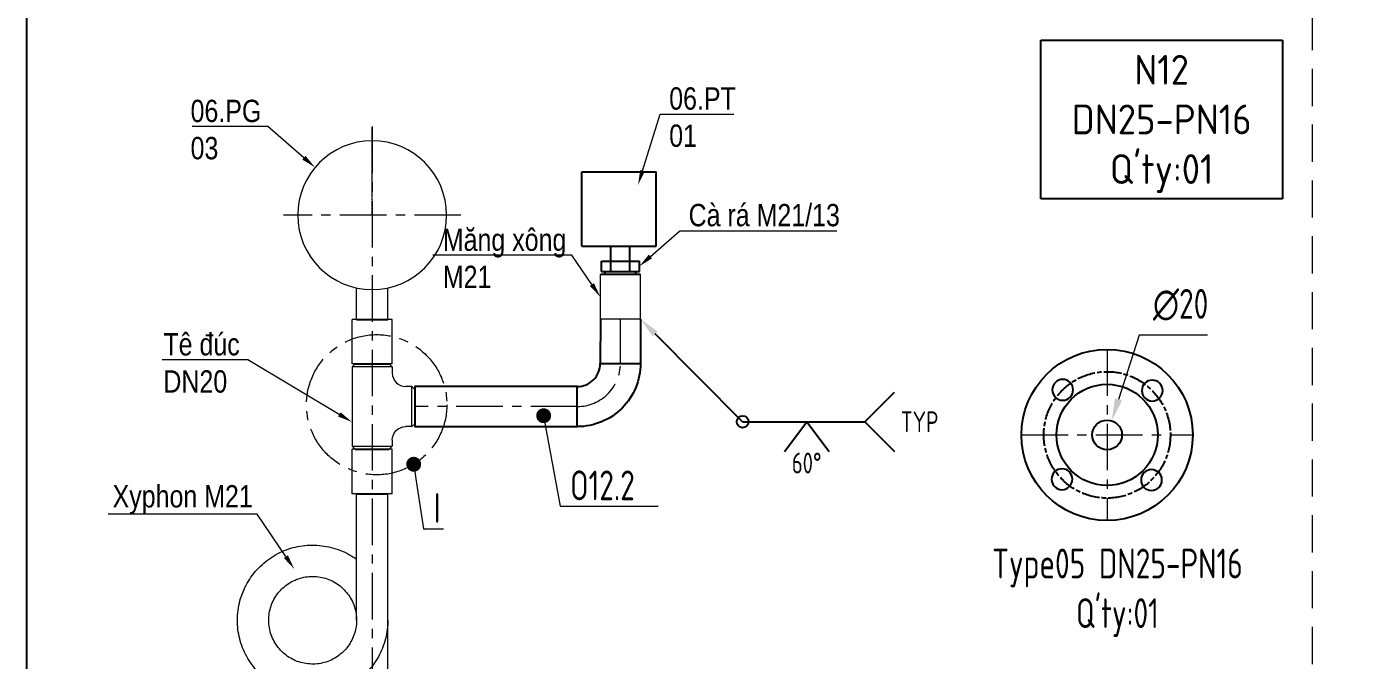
# Model space of a CAD drawing. Header units: millimetres. Extents: x -46397 to 283259, y -8690 to 23983.
# Drawn here: x 182186 to 183077, y -1272 to -845 of the extents above; entities that cross this region are included whole.
import ezdxf
from ezdxf import colors
from ezdxf.entities.mleader import LeaderData, LeaderLine
from ezdxf.math import Vec2, Vec3

# ---------------------------------------------------------------- set-up
doc = ezdxf.new("R2010")
doc.units = ezdxf.units.MM
for name, pattern in [('AM_ISO08W050', [18, 12, -1.5, 3, -1.5]), ('CENTER', [2, 1.25, -0.25, 0.25, -0.25]), ('HIDDEN', [0.375, 0.25, -0.125])]:
    doc.linetypes.add(name, pattern=pattern)
doc.layers.get('Defpoints').update_dxf_attribs({"lineweight": 0})
for name, color, linetype, lineweight in [('AM_5', 3, 'Continuous', 25), ('AM_7', 4, 'AM_ISO08W050', 25), ('CHUAN DUONG TAM', 1, 'CENTER', 0), ('Dtext', 255, 'Continuous', 20), ('mDƯỜNG CƠ BẢN', 255, 'Continuous', 25), ('mDƯỜNG KHUẤT', 251, 'HIDDEN', 5), ('mDƯỜNG TÂM', 8, 'CENTER', 0), ('PV-1A1AF1D7', 7, 'Continuous', 0), ('ĐƯỜNG ĐẬM', 255, 'Continuous', 25)]:
    doc.layers.add(name, color=color, linetype=linetype, lineweight=lineweight)
doc.layers.add('DIM', color=8, linetype='Continuous')
doc.styles.add('Arial', font='arial.ttf')
doc.styles.add('Chu va so', font='arial.ttf')
doc.styles.add('GHI CHÚ 1', font='isocp_IV25.ttf', dxfattribs={"width": 0.8})
doc.styles.add('GHI CHÚ 2', font='arial.ttf', dxfattribs={"width": 0.8, "height": 1})
doc.styles.get("Standard").update_dxf_attribs({"font": 'isocp.shx', "width": 0.8})
doc.styles.add('TCVN', font='arial.ttf')
doc.dimstyles.new('1-30SCALE', dxfattribs={"dimtxt": 75, "dimasz": 75, "dimexe": 37.5, "dimexo": 30, "dimgap": 30, "dimtad": 1, "dimtoh": 1, "dimdec": 0, "dimdsep": 46, "dimtxsty": 'GHI CHÚ 1', "dimcen": 0.09, "dimclrd": 256, "dimclre": 256, "dimclrt": 2, "dimadec": 0, "dimazin": 0, "dimtfac": 1, "dimtdec": 0, "dimtofl": 0, "dimtmove": 0, "dimatfit": 3, "dimfxl": 1, "dimlwd": 0, "dimlwe": 0, "dimarcsym": 0})

# ---------------------------------------------------------------- blocks, each defined once
blk = doc.blocks.new('hgjkghjkghjkgjk')
at = {"linetype": 'Continuous', "ltscale": 50}
for p, q in [((-210, 3400), (210, 3400)), ((-210, 0), (210, 0))]:
    blk.add_line(p, q, dxfattribs=at)
at = {"layer": 'PV-1A1AF1D7', "extrusion": (0, 1, 0)}
for p, q in [((-210, 1700), (-210, 3400)), ((210, 1700), (210, 3400)), ((-210, 1700), (-210, 1700)), ((210, 1700), (210, 1700)), ((210, 0), (210, 1697)), ((-210, 0), (-210, 881))]:
    blk.add_line(p, q, dxfattribs=at)
at = {"layer": 'PV-1A1AF1D7'}
for points, knots in [([(210, 1700), (210, 1658), (207, 1616), (197, 1532), (189, 1490), (167, 1407), (154, 1366), (122, 1286), (104, 1247), (62, 1172), (39, 1136), (-12, 1067), (-39, 1035), (-98, 973), (-129, 944), (-196, 890), (-231, 865), (-304, 820), (-342, 799), (-421, 763), (-461, 748), (-543, 722), (-585, 712), (-668, 698), (-710, 693), (-795, 690), (-838, 690), (-924, 697), (-966, 704), (-1051, 721), (-1093, 733), (-1174, 761), (-1214, 778), (-1291, 816), (-1327, 838), (-1398, 885), (-1431, 911), (-1495, 967), (-1526, 997), (-1583, 1061), (-1609, 1095), (-1658, 1167), (-1680, 1204), (-1720, 1281), (-1737, 1320), (-1766, 1401), (-1777, 1442), (-1795, 1525), (-1802, 1567), (-1809, 1651), (-1810, 1694), (-1807, 1780), (-1803, 1823), (-1789, 1908), (-1779, 1950), (-1754, 2033), (-1739, 2073), (-1704, 2151), (-1685, 2189), (-1640, 2261), (-1616, 2296), (-1563, 2363), (-1534, 2394), (-1472, 2454), (-1439, 2482), (-1370, 2534), (-1334, 2558), (-1259, 2601), (-1220, 2619), (-1141, 2652), (-1101, 2665), (-1019, 2687), (-977, 2695), (-893, 2706), (-850, 2709), (-764, 2710), (-720, 2707), (-635, 2697), (-592, 2689), (-509, 2668), (-468, 2655), (-388, 2623), (-350, 2605), (-277, 2565), (-243, 2543), (-210, 2519)], [0.003524, 0.003524, 0.003524, 0.003524, 6.321713, 6.321713, 12.731547, 12.731547, 19.192711, 19.192711, 25.667527, 25.667527, 32.111364, 32.111364, 38.487634, 38.487634, 44.901531, 44.901531, 51.377982, 51.377982, 57.877574, 57.877574, 64.355788, 64.355788, 70.771359, 70.771359, 77.125238, 77.125238, 83.54674, 83.54674, 90.027261, 90.027261, 96.527035, 96.527035, 103.000791, 103.000791, 109.408702, 109.408702, 115.764049, 115.764049, 122.192695, 122.192695, 128.677023, 128.677023, 135.176144, 135.176144, 141.64572, 141.64572, 148.044381, 148.044381, 154.403818, 154.403818, 160.839209, 160.839209, 167.326538, 167.326538, 173.824948, 173.824948, 180.288801, 180.288801, 186.680609, 186.680609, 193.044213, 193.044213, 199.48669, 199.48669, 205.975593, 205.975593, 212.473406, 212.473406, 218.931901, 218.931901, 225.315595, 225.315595, 231.685052, 231.685052, 238.134335, 238.134335, 244.625947, 244.625947, 251.121835, 251.121835, 257.574765, 257.574765, 263.949948, 263.949948, 270.068543, 270.068543, 270.068543, 270.068543]), ([(-210, 1700), (-210, 1700), (-210, 1700), (-210, 1702), (-210, 1703), (-210, 1710), (-210, 1714), (-211, 1734), (-212, 1748), (-217, 1795), (-223, 1827), (-241, 1890), (-252, 1921), (-280, 1981), (-297, 2009), (-334, 2062), (-355, 2087), (-400, 2134), (-425, 2156), (-478, 2195), (-507, 2213), (-566, 2242), (-596, 2255), (-658, 2273), (-690, 2280), (-754, 2289), (-787, 2290), (-853, 2288), (-886, 2284), (-951, 2271), (-983, 2262), (-1044, 2238), (-1073, 2224), (-1128, 2191), (-1155, 2172), (-1205, 2130), (-1228, 2106), (-1271, 2056), (-1291, 2029), (-1325, 1972), (-1339, 1942), (-1362, 1882), (-1371, 1851), (-1384, 1788), (-1388, 1755), (-1390, 1689), (-1389, 1656), (-1380, 1590), (-1373, 1557), (-1354, 1495), (-1342, 1465), (-1313, 1407), (-1296, 1380), (-1257, 1327), (-1236, 1302), (-1188, 1255), (-1163, 1234), (-1109, 1196), (-1080, 1180), (-1021, 1152), (-991, 1141), (-929, 1124), (-896, 1118), (-831, 1111), (-798, 1110), (-731, 1113), (-698, 1118), (-635, 1133), (-604, 1143), (-544, 1168), (-515, 1183), (-460, 1217), (-434, 1237), (-384, 1281), (-361, 1305), (-319, 1356), (-301, 1384), (-269, 1441), (-256, 1470), (-234, 1531), (-225, 1563), (-213, 1630), (-210, 1665), (-210, 1700)], [0, 0, 0, 0, 0.002312, 0.002312, 0.243957, 0.243957, 0.96894, 0.96894, 3.145122, 3.145122, 8.095918, 8.095918, 13.070364, 13.070364, 18.019213, 18.019213, 22.901674, 22.901674, 27.898905, 27.898905, 32.922863, 32.922863, 37.88042, 37.88042, 42.728278, 42.728278, 47.674841, 47.674841, 52.695927, 52.695927, 57.70093, 57.70093, 62.594514, 62.594514, 67.472727, 67.472727, 72.467291, 72.467291, 77.49286, 77.49286, 82.452781, 82.452781, 87.300858, 87.300858, 92.245275, 92.245275, 97.266905, 97.266905, 102.272289, 102.272289, 107.168155, 107.168155, 112.044512, 112.044512, 117.037116, 117.037116, 122.063165, 122.063165, 127.025141, 127.025141, 131.87367, 131.87367, 136.815703, 136.815703, 141.836744, 141.836744, 146.843265, 146.843265, 151.741844, 151.741844, 156.615174, 156.615174, 161.606659, 161.606659, 166.633278, 166.633278, 171.597417, 171.597417, 176.465578, 176.465578, 181.428978, 181.428978, 186.726804, 186.726804, 186.726804, 186.726804])]:
    blk.add_open_spline(points, degree=3, knots=knots, dxfattribs=at)
for points in [[(210, 1701), (210, 1700), (210, 1700), (210, 1700)], [(210, 1700), (210, 1700), (210, 1700), (210, 1700)]]:
    blk.add_open_spline(points, degree=3, dxfattribs=at)
blk = doc.blocks.new('dfg43635tdfbdfgfdg')
at = {"layer": 'PV-1A1AF1D7', "extrusion": (0, 1, 0)}
for p, q in [((270, 600), (-270, 600)), ((-270, 0), (-270, 600)), ((270, 0), (270, 600)), ((270, 0), (-270, 0))]:
    blk.add_line(p, q, dxfattribs=at)
blk = doc.blocks.new('fghjfghjfhj5234524')
at = {"linetype": 'Continuous', "ltscale": 50}
blk.add_line((-210, 0), (210, 0), dxfattribs=at)
at = {"layer": 'PV-1A1AF1D7', "extrusion": (0, 1, 0)}
for p, q in [((-210, 0), (-210, 422)), ((210, 0), (210, 422))]:
    blk.add_line(p, q, dxfattribs=at)
at = {"layer": 'PV-1A1AF1D7', "extrusion": (1.22465e-16, 0, -1)}
blk.add_circle((0, 1400), 1000, dxfattribs=at)
blk = doc.blocks.new('gfsdfgsdfgfgsfgsfgdf')
at = {"linetype": 'Continuous', "ltscale": 50}
for p, q in [((-230, 1144), (230, 1144)), ((572, 802), (572, 342)), ((-230, 0), (230, 0))]:
    blk.add_line(p, q, dxfattribs=at)
at = {"layer": 'PV-1A1AF1D7', "extrusion": (0, 1, 0)}
for p, q in [((-230, 1144), (-270, 1104)), ((0, 1104), (-270, 1104)), ((-270, 1104), (-270, 40)), ((270, 1104), (0, 1104)), ((230, 1144), (270, 1104)), ((270, 1104), (270, 1022)), ((532, 842), (450, 842)), ((532, 572), (532, 842)), ((572, 802), (532, 842)), ((532, 302), (532, 572)), ((532, 302), (450, 302)), ((572, 342), (532, 302)), ((-270, 40), (0, 40)), ((-230, 0), (-270, 40)), ((0, 40), (270, 40)), ((230, 0), (270, 40)), ((270, 122), (270, 40))]:
    blk.add_line(p, q, dxfattribs=at)
at = {"layer": 'PV-1A1AF1D7'}
blk.add_arc((450, 1022), 180, 180, 270, dxfattribs=at)
at = {"layer": 'PV-1A1AF1D7', "extrusion": (1.22465e-16, 0, -1)}
blk.add_arc((-450, 122), 180, 0, 90, dxfattribs=at)
blk = doc.blocks.new('yyytt')
at = {"color": 3}
for p, q in [((418014, -77379.2), (418059.3, -77379.2)), ((418014, -77391.6), (418014, -77379.2)), ((418014, -77391.6), (418059.3, -77391.6)), ((418018.5, -77395.1), (418018.5, -77391.6)), ((418025.4, -77391.6), (418025.4, -77379.2)), ((418048, -77391.6), (418048, -77379.2)), ((418054.9, -77395.1), (418054.9, -77391.6)), ((418059.3, -77391.6), (418059.3, -77379.2)), ((418060.5, -77395.1), (418012.9, -77395.1))]:
    blk.add_line(p, q, dxfattribs=at)
blk = doc.blocks.new('_Dot')
at = {"color": 0, "linetype": 'ByBlock', "lineweight": -2}
blk.add_line((-0.5, 0), (-1, 0), dxfattribs=at)
at = {"color": 0, "linetype": 'ByBlock', "const_width": 0.5}
blk.add_lwpolyline([(-0.25, 0, 1), (0.25, 0, 1)], format="xyb", close=True, dxfattribs=at)
blk = doc.blocks.new('*S1167')
at = {"layer": 'AM_5'}
for p, q in [((169855.49, -1111.12, 0.02), (169796.81, -1052.08, 0.02)), ((169937.48, -1111.12, 0.02), (169957.48, -1091.12, 0.02)), ((169855.49, -1111.12, 0.02), (169937.48, -1111.12, 0.02)), ((169937.48, -1111.12, 0.02), (169957.48, -1131.12, 0.02))]:
    blk.add_line(p, q, dxfattribs=at)
at = {"layer": 'AM_5', "color": 2}
for p, q in [((169883.48, -1131.12, 0.02), (169898.48, -1111.12, 0.02)), ((169898.48, -1111.12, 0.02), (169913.48, -1131.12, 0.02))]:
    blk.add_line(p, q, dxfattribs=at)
blk.add_circle((169855.49, -1111.12, 0.02), 3.99, dxfattribs=at)
at = {"layer": 'AM_5', "linetype": 'Continuous'}
blk.add_trace([(169798.47, -1050.44, 0.02), (169795.16, -1053.73, 0.02), (169786.95, -1042.15, 0.02)], dxfattribs=at)
at = {"layer": 'AM_5', "color": 2, "char_height": 14}
for s, insert, attachment_point in [('TYP', (169961.68, -1111.12, 0.02), 4), ('60%%d', (169898.48, -1131.84, 0.02), 2)]:
    blk.add_mtext(s, dxfattribs=dict(at, insert=insert, attachment_point=attachment_point))
blk = doc.blocks.new('*U1524')
blk.add_circle((0, 0), 7)
blk = doc.blocks.new('*U1525')
at = {"color": 0, "linetype": 'ByBlock', "lineweight": -2, "transparency": 16777216}
blk.add_blockref('*U1524', (7669.01, 1441.7), dxfattribs=at)
for p, rotation in [((7626.51, 1399.2), 90), ((7711.51, 1399.2), 270), ((7669.01, 1356.7), 180)]:
    blk.add_blockref('*U1524', p, dxfattribs=dict(at, rotation=rotation))
blk = doc.blocks.new('*D1532')
at = {"layer": 'Defpoints', "color": 0, "transparency": 16777216}
for p in [(182914.64, -1110.42, 0.52), (182908.54, -1129.47, 0.52)]:
    blk.add_point(p, dxfattribs=at)
at = {"layer": 'DIM', "linetype": 'Continuous', "lineweight": 0, "transparency": 16777216}
for p, q in [((182933.06, -1052.92), (182919.22, -1096.14)), ((182978.91, -1052.92), (182933.06, -1052.92))]:
    blk.add_line(p, q, dxfattribs=at)
at = {"layer": 'DIM', "lineweight": 0, "transparency": 16777216}
for p, q in [((182911.5, -1119.94), (182911.68, -1119.94)), ((182911.59, -1120.03), (182911.59, -1119.85))]:
    blk.add_line(p, q, dxfattribs=at)
at = {"layer": 'DIM', "transparency": 16777216}
blk.add_solid([(182916.84, -1095.37), (182921.6, -1096.9), (182914.64, -1110.42)], dxfattribs=at)
at = {"layer": 'DIM', "color": 2, "transparency": 16777216, "insert": (182960.99, -1032.53), "char_height": 20, "attachment_point": 5, "style": 'GHI CHÚ 1'}
blk.add_mtext('∅20', dxfattribs=at)
blk = doc.blocks.new('*U1826')
at = {"lineweight": 25}
for points in [[(0, 0), (2725.31, 0), (2725.31, 1785.22), (0, 1785.22)], [(0, 0), (2060.6, 0), (2060.6, 1785.22), (0, 1785.22)]]:
    blk.add_lwpolyline(points, close=True, dxfattribs=at)
at = {"layer": 'Dtext', "ltscale": 0.1}
for tag, p, height, style in [('REV_3', (2078.16, 670.53), 11.87, 'TCVN'), ('FOR_APPROVAL3', (2196.87, 669.7, -0.11), 14.24, 'TCVN'), ('REV_2', (2078.16, 626.22), 11.87, 'TCVN'), ('FOR_APPROVAL2', (2196.87, 625.38, -0.11), 14.24, 'TCVN'), ('REV_1', (2078.16, 581.9), 11.87, 'TCVN'), ('FOR_APPROVAL1', (2196.87, 581.07, -0.1), 14.24, 'TCVN'), ('REV_0', (2078.16, 537.59), 11.87, 'TCVN'), ('NGUOI_VE', (2323.34, 536.96, -0.1), 14.24, 'TCVN'), ('NGUOI_KIEM_2', (2449.21, 536.96, -0.12), 14.24, 'TCVN'), ('NGUOI_DUYET', (2601.25, 536.96, -0.12), 14.24, 'TCVN'), ('1.1_A4', (2608.88, 27.03, -0.11), 14.24, 'Chu va so'), ('A4_A4', (2656.27, 27.03, -0.11), 14.24, 'Chu va so'), ('REV.', (2695.31, 27.03, -0.11), 14.24, 'Chu va so')]:
    blk.add_attdef(tag, p, '', height=height, dxfattribs=dict(at, style=style))
for tag, p, height, style, width in [('NGAY_REV03', (2108.24, 669.7, -0.11), 12.34, 'TCVN', 0.95), ('NGAY_REV02', (2108.24, 625.38, -0.11), 12.34, 'TCVN', 0.95), ('NGAY_REV01', (2108.24, 581.07, -0.11), 12.34, 'TCVN', 0.95), ('NGAY_REV0', (2108.24, 536.75, -0.12), 12.34, 'TCVN', 0.95), ('DWD.NO', (2107.14, 11.56, -0.11), 18.99, 'Chu va so', 0.85)]:
    blk.add_attdef(tag, p, '', height=height, dxfattribs=dict(at, style=style, width=width))
at = {"layer": 'Dtext', "lineweight": 25, "ltscale": 0.1, "style": 'Chu va so'}
for tag, p, height in [('PROJECT_CODE', (2244.4, 223.15), 28.49), ('TITLE1', (2121.03, 170.18, -0.11), 18.99), ('TITLE2', (2121.03, 125.52, -0.11), 18.99), ('TITLE3', (2121.03, 81.21, -0.11), 18.99)]:
    blk.add_attdef(tag, p, '', height=height, dxfattribs=at)

msp = doc.modelspace()

# ---------------------------------------------------------------- linework, layer by layer
at = {"linetype": 'Continuous', "lineweight": 25, "ltscale": 20}
msp.add_line((182575.1, -1003.18, 0.02), (182594.35, -1003.18, 0.02), dxfattribs=at)
at = {"layer": 'AM_7'}
msp.add_circle((182911.59, -1119.94, 0.52), 42.5, dxfattribs=at)
at = {"layer": 'CHUAN DUONG TAM', "ltscale": 25}
for p, q in [((182418.17, -912.7, 0.02), (182418.17, -1359.49, 0.02)), ((182477.76, -972.28, 0.02), (182358.59, -972.28, 0.02)), ((182584.84, -1071.88, 0.02), (182584.84, -1042.02, 0.02)), ((182911.59, -1062.44, 0.52), (182911.59, -1177.44, 0.52)), ((182555.84, -1100.88, 0.02), (182446.77, -1100.88, 0.02)), ((182854.09, -1119.94, 0.52), (182969.09, -1119.94, 0.52))]:
    msp.add_line(p, q, dxfattribs=at)
at = {"layer": 'CHUAN DUONG TAM', "color": 6, "ltscale": 25}
msp.add_circle((182421.19, -1099.64, -2.36), 47.11, dxfattribs=at)
at = {"layer": 'CHUAN DUONG TAM', "ltscale": 25}
msp.add_arc((182555.84, -1071.88, 0.02), 29, 270, 0, dxfattribs=at)
at = {"layer": 'mDƯỜNG CƠ BẢN', "color": 7, "extrusion": (0, 1, 0)}
for p, q in [((182558.82, -943.18, 0.02), (182608.82, -943.18, 0.02)), ((182558.82, -993.18, 0.02), (182558.82, -943.18, 0.02)), ((182608.82, -993.18, 0.02), (182608.82, -943.18, 0.02)), ((182558.82, -993.18, 0.02), (182608.82, -993.18, 0.02)), ((182578.35, -1003.18, 0.02), (182578.35, -993.18, 0.02))]:
    msp.add_line(p, q, dxfattribs=at)
at = {"layer": 'mDƯỜNG CƠ BẢN', "color": 7}
for p, q in [((182571.35, -1042.15, 0.02), (182571.34, -1071.89, 0.02)), ((182598.35, -1042.15, 0.02), (182598.34, -1071.88, 0.02))]:
    msp.add_line(p, q, dxfattribs=at)
at = {"layer": 'mDƯỜNG CƠ BẢN', "color": 7, "elevation": 0.02}
msp.add_lwpolyline([(182571.34, -1071.88), (182598.34, -1071.88, -0.414214), (182555.84, -1114.38), (182555.84, -1087.38, 0.414214)], format="xyb", close=True, dxfattribs=at)
msp.add_lwpolyline([(182555.84, -1087.38), (182446.77, -1087.38), (182446.77, -1114.38), (182555.84, -1114.38)], dxfattribs=at)
at = {"layer": 'mDƯỜNG KHUẤT', "ltscale": 100}
msp.add_lwpolyline([(182186.09, -836.41), (183049.3, -836.41), (183049.3, -1791.94), (182186.09, -1791.94)], close=True, dxfattribs=at)
at = {"layer": 'mDƯỜNG TÂM'}
msp.add_line((182418.17, -972.28, 0.02), (182418.17, -912.7, 0.02), dxfattribs=at)
at = {"layer": 'PV-1A1AF1D7', "lineweight": 25, "extrusion": (0, 1, 0)}
msp.add_line((182591.08, -1003.18, 0.02), (182591.08, -993.18, 0.02), dxfattribs=at)
at = {"layer": 'ĐƯỜNG ĐẬM', "ltscale": 100}
for radius in [57.5, 34, 10]:
    msp.add_circle((182911.59, -1119.94, 0.52), radius, dxfattribs=at)

# ---------------------------------------------------------------- block references
at = {"linetype": 'Continuous', "lineweight": 0, "xscale": 0.04999999999999946, "yscale": 0.04999999999999946, "zscale": 0.04999999999999946}
msp.add_blockref('dfg43635tdfbdfgfdg', (182418.17, -1072.28, 0.02), dxfattribs=at)
at = {"layer": 'AM_5'}
msp.add_blockref('*S1167', (12811.41, 0), dxfattribs=at)
at = {"layer": 'mDƯỜNG CƠ BẢN', "color": 7}
for name, p, xscale, yscale, zscale in [('fghjfghjfhj5234524', (182418.17, -1042.28, 0.02), 0.04999999999999946, 0.04999999999999946, 0.04999999999999946), ('yyytt', (-52492.56, 42509.98, -0.33), 0.5623367953647486, 0.5623367953647486, 0.5623367953647486), ('dfg43635tdfbdfgfdg', (182584.85, -1042.15, 0.02), 0.04999999999999946, 0.04999999999999946, 0.04999999999999946), ('dfg43635tdfbdfgfdg', (182418.17, -1072.28, 0.02), 0.04999999999999946, 0.04999999999999946, 0.04999999999999946), ('gfsdfgsdfgfgsfgsfgdf', (182418.17, -1129.48, 0.02), 0.04999999999999946, 0.04999999999999946, 0.04999999999999946), ('dfg43635tdfbdfgfdg', (182418.17, -1159.48, 0.02), 0.04999999999999946, 0.04999999999999946, 0.04999999999999946), ('hgjkghjkghjkgjk', (182418.17, -1329.48, 0.02), 0.04999999999999946, 0.04999999999999946, 0.04999999999999946)]:
    msp.add_blockref(name, p, dxfattribs=dict(at, xscale=xscale, yscale=yscale, zscale=zscale))
at = {"layer": 'ĐƯỜNG ĐẬM', "ltscale": 100, "xscale": -1, "rotation": 314.5000000000001}
msp.add_blockref('*U1525', (187288.89, -7570.58, 0.52), dxfattribs=at)

# ---------------------------------------------------------------- texts
at = {"color": 3, "insert": (182877.11, -864.58, 0.25), "char_height": 20, "attachment_point": 1, "style": 'Arial', "bg_fill": 16, "box_fill_scale": 1.5, "bg_fill_color": 256, "bg_fill_transparency": 0}
msp.add_mtext_dynamic_manual_height_columns("\\pxqc;{\\Fisocp|c0;N12\\PDN25-PN16\\PQ'ty:01}", width=142.1921, gutter_width=12.5, heights=[0], dxfattribs=at)
at = {"color": 3, "insert": (182797.92, -1196.35, 0), "char_height": 20, "attachment_point": 1}
msp.add_mtext_dynamic_manual_height_columns("\\pxqc;Type05 DN25-PN16\\PQ'ty:01", width=241.2429, gutter_width=107.44, heights=[0], dxfattribs=at)

# ---------------------------------------------------------------- dimensions: what is measured, and where the dimension line sits
at = {"layer": 'DIM'}
dim = msp.add_diameter_dim_2p(p1=(182908.54, -1129.47, 0.52), p2=(182914.64, -1110.42, 0.52), dimstyle='1-30SCALE', override={"dimtxt": 20, "dimasz": 15, "dimexe": 10, "dimexo": 10, "dimgap": 10, "dimtmove": 1}, dxfattribs=at)
dim.commit()
dim.dimension.update_dxf_attribs({"geometry": '*D1532', "text_midpoint": (182933.06, -1052.92), "dimtype": 163})

# ---------------------------------------------------------------- leaders
at = {"ltscale": 5}
ml = msp.add_multileader_mtext('Standard', dxfattribs=at)
ml.set_content('{\\fArial|b0|i0|c0|p34;\\C1;06.PT\\P01}', color=256, style='GHI CHÚ 2')
ml.set_leader_properties(lineweight=9)
ml.build(insert=Vec2(0, 0))
ml.multileader.update_dxf_attribs({"has_dogleg": 0, "text_left_attachment_type": 6, "text_right_attachment_type": 6, "dogleg_length": 0.0333, "arrow_head_size": 10, "scale": 300})
ctx = ml.context
ctx.base_point, ctx.scale, ctx.char_height, ctx.arrow_head_size, ctx.landing_gap_size, ctx.plane_origin = Vec3(182611.59, -904.36, -0.33), 300, 15, 10, 6, Vec3(182948.5, -977.39, -0.33)
ctx.left_attachment, ctx.right_attachment = 6, 6
notes = []
notes.append((ctx, [(1, (1, 1, 0), (182601.59, -904.36, -0.33), (1, 0), 10, [(0, [(182596.65, -951.99, -0.33)], 0, [])])]))
ctx.mtext.insert, ctx.mtext.flow_direction = Vec3(182617.59, -886.36, -0.33), 5
ml = msp.add_multileader_mtext('Standard', dxfattribs=at)
ml.set_content('{\\fArial|b0|i0|c0|p34;\\C1;06.PG\\P03}', color=256, style='GHI CHÚ 2')
ml.set_leader_properties(lineweight=9)
ml.build(insert=Vec2(0, 0))
ml.multileader.update_dxf_attribs({"has_dogleg": 0, "text_left_attachment_type": 6, "text_right_attachment_type": 6, "dogleg_length": 0.0333, "arrow_head_size": 10, "scale": 300})
ctx = ml.context
ctx.base_point, ctx.scale, ctx.char_height, ctx.arrow_head_size, ctx.landing_gap_size, ctx.plane_origin = Vec3(182290.23, -912.72, -0.33), 300, 15, 10, 6, Vec3(182617.32, -986.88, -0.33)
ctx.left_attachment, ctx.right_attachment = 6, 6
notes.append((ctx, [(0, (1, 1, 0), (182358.02, -912.72, -0.33), (-1, 0), 10, [(0, [(182379.85, -940.17, -0.33)], 0, [])])]))
ctx.mtext.insert, ctx.mtext.flow_direction = Vec3(182296.23, -894.72, -0.33), 5
ml = msp.add_multileader_mtext('Standard', dxfattribs=at)
ml.set_content('{\\fArial|b0|i0|c0|p34;\\C1;Cà rá M21/13}', color=256, style='GHI CHÚ 2')
ml.set_leader_properties(lineweight=9)
ml.build(insert=Vec2(0, 0))
ml.multileader.update_dxf_attribs({"has_dogleg": 0, "text_left_attachment_type": 6, "text_right_attachment_type": 6, "dogleg_length": 0.0333, "arrow_head_size": 10, "scale": 300})
ctx = ml.context
ctx.base_point, ctx.scale, ctx.char_height, ctx.arrow_head_size, ctx.landing_gap_size, ctx.plane_origin = Vec3(182624.61, -982.72, -0.33), 300, 15, 10, 6, Vec3(182958.61, -1060.39, -0.33)
ctx.left_attachment, ctx.right_attachment = 6, 6
notes.append((ctx, [(1, (1, 1, 0), (182614.61, -982.72, -0.33), (1, 0), 10, [(0, [(182597.46, -1006.66, -0.33)], 0, [])])]))
ctx.mtext.insert, ctx.mtext.flow_direction = Vec3(182630.61, -964.72, -0.33), 5
ml = msp.add_multileader_mtext('Standard', dxfattribs=at)
ml.set_content('{\\fArial|b0|i0|c0|p34;\\C1;Măng xông \\PM21}', color=256, style='GHI CHÚ 2')
ml.set_leader_properties(lineweight=9)
ml.build(insert=Vec2(0, 0))
ml.multileader.update_dxf_attribs({"has_dogleg": 0, "text_left_attachment_type": 6, "text_right_attachment_type": 6, "dogleg_length": 0.0333, "arrow_head_size": 10, "scale": 300})
ctx = ml.context
ctx.base_point, ctx.scale, ctx.char_height, ctx.arrow_head_size, ctx.landing_gap_size, ctx.plane_origin = Vec3(182459.59, -999.25, -0.33), 300, 15, 10, 6, Vec3(182572.44, -1120.51, -0.33)
ctx.left_attachment, ctx.right_attachment = 6, 6
notes.append((ctx, [(0, (1, 1, 0), (182562.17, -999.25, -0.33), (-1, 0), 10, [(0, [(182571.35, -1027.15, -0.33)], 0, [])])]))
ctx.mtext.insert, ctx.mtext.flow_direction = Vec3(182465.59, -981.25, -0.33), 5
ml = msp.add_multileader_mtext('Standard', dxfattribs=at)
ml.set_content('{\\fArial|b0|i0|c0|p34;\\C1;Tê đúc\\PDN20}', color=256, style='GHI CHÚ 2')
ml.set_leader_properties(lineweight=9)
ml.build(insert=Vec2(0, 0))
ml.multileader.update_dxf_attribs({"has_dogleg": 0, "text_left_attachment_type": 6, "text_right_attachment_type": 6, "dogleg_length": 0.0333, "arrow_head_size": 10, "scale": 300})
ctx = ml.context
ctx.base_point, ctx.scale, ctx.char_height, ctx.arrow_head_size, ctx.landing_gap_size, ctx.plane_origin = Vec3(182271.98, -1069.51, -0.33), 300, 15, 10, 6, Vec3(182446.4, -1237.47, -0.33)
ctx.left_attachment, ctx.right_attachment = 6, 6
notes.append((ctx, [(0, (1, 1, 0), (182344.68, -1069.51, -0.33), (-1, 0), 10, [(0, [(182404.67, -1111.27, -0.33)], 0, [])])]))
ctx.mtext.insert, ctx.mtext.flow_direction = Vec3(182277.98, -1051.51, -0.33), 5
ml = msp.add_multileader_mtext('Standard')
ml.set_content('O12.2', color=256)
ml.set_leader_properties(color=2, linetype='ByLayer', lineweight=5)
ml.set_arrow_properties(name='DOT')
ml.build(insert=Vec2(0, 0))
ml.multileader.update_dxf_attribs({"text_left_attachment_type": 6, "text_right_attachment_type": 6, "dogleg_length": 0.18, "arrow_head_size": 10, "scale": 10})
ctx = ml.context
ctx.base_point, ctx.scale, ctx.char_height, ctx.arrow_head_size, ctx.landing_gap_size, ctx.plane_origin = Vec3(182546.07, -1167.84, 0.02), 10, 20, 10, 5, Vec3(182849.5, -1140.73, 0.02)
ctx.left_attachment, ctx.right_attachment = 6, 6
notes.append((ctx, [(1, (1, 1, 0), (182544.27, -1167.84, 0.02), (1, 0), 1.8, [(0, [(182533.28, -1107.04, 0.02)], 0, [])])]))
ctx.mtext.insert, ctx.mtext.flow_direction = Vec3(182551.07, -1143.84, 0.02), 5
ml = msp.add_multileader_mtext('Standard')
ml.set_content('I', color=256)
ml.set_leader_properties(color=2, linetype='ByLayer', lineweight=5)
ml.set_arrow_properties(name='DOT')
ml.build(insert=Vec2(0, 0))
ml.multileader.update_dxf_attribs({"text_left_attachment_type": 6, "text_right_attachment_type": 6, "dogleg_length": 0.18, "arrow_head_size": 10, "scale": 10})
ctx = ml.context
ctx.base_point, ctx.scale, ctx.char_height, ctx.arrow_head_size, ctx.landing_gap_size, ctx.plane_origin = Vec3(182454.48, -1183.02, -0.33), 10, 20, 10, 5, Vec3(182607.18, -1259.48, -0.33)
ctx.left_attachment, ctx.right_attachment = 6, 6
notes.append((ctx, [(1, (1, 1, 0), (182452.68, -1183.02, -0.33), (1, 0), 1.8, [(0, [(182446.05, -1139.65, -0.33)], 0, [])])]))
ctx.mtext.insert, ctx.mtext.flow_direction = Vec3(182459.48, -1159.02, -0.33), 5
ml = msp.add_multileader_mtext('Standard', dxfattribs=at)
ml.set_content('{\\fArial|b0|i0|c0|p34;\\C1;Xyphon M21}', color=256, style='GHI CHÚ 2')
ml.set_leader_properties(lineweight=9)
ml.build(insert=Vec2(0, 0))
ml.multileader.update_dxf_attribs({"has_dogleg": 0, "text_left_attachment_type": 6, "text_right_attachment_type": 6, "dogleg_length": 0.0333, "arrow_head_size": 10, "scale": 300})
ctx = ml.context
ctx.base_point, ctx.scale, ctx.char_height, ctx.arrow_head_size, ctx.landing_gap_size, ctx.plane_origin = Vec3(182237.86, -1173.09, -0.33), 300, 15, 10, 6, Vec3(182458.38, -1321.7, -0.33)
ctx.left_attachment, ctx.right_attachment = 6, 6
notes.append((ctx, [(0, (1, 1, 0), (182350.84, -1173.09, -0.33), (-1, 0), 10, [(0, [(182365.8, -1210.01, -0.33)], 0, [])])]))
ctx.mtext.insert, ctx.mtext.flow_direction = Vec3(182243.86, -1153.68, -0.33), 5
for ctx, leaders in notes:
    for number, flags, end, landing, length, lines in leaders:
        leader = LeaderData()
        leader.index, (leader.has_last_leader_line, leader.has_dogleg_vector, leader.attachment_direction) = number, flags
        leader.last_leader_point, leader.dogleg_vector, leader.dogleg_length = Vec3(end), Vec3(landing), length
        for number, points, colour, breaks in lines:
            line = LeaderLine()
            line.index, line.vertices, line.color, line.breaks = number, Vec3.list(points), colors.encode_raw_color(colour), breaks
            leader.lines.append(line)
        ctx.leaders.append(leader)

# ---------------------------------------------------------------- next in the draw order: block references
at = {"xscale": 0.9084576280678549, "yscale": 0.9084576280678549, "zscale": 0.9084576280678549}
msp.add_blockref('*U1826', (182186.09, -1791.94), dxfattribs=at)

doc.saveas('drawing.dxf')
